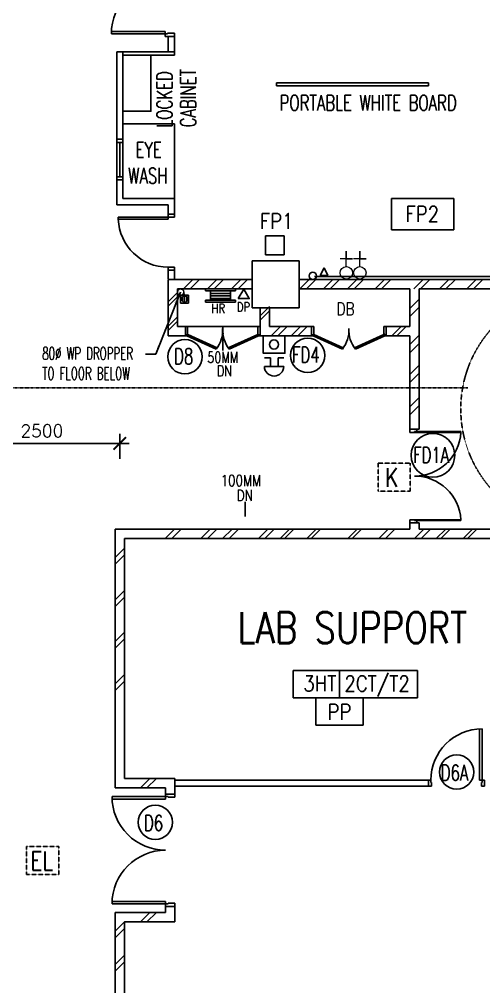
# Model space of a CAD drawing. Extents: x 2332957 to 2465864, y -1012926 to -914299.
# Drawn here: x 2416672 to 2424119, y -980000 to -964489 of the extents above; entities that cross this region are included whole.
import ezdxf
from ezdxf.enums import TextEntityAlignment as Align

# ---------------------------------------------------------------- set-up
doc = ezdxf.new("R2010")
doc.units = 0
doc.header["$LTSCALE"] = 15
doc.header["$MEASUREMENT"] = 0
doc.header["$PDMODE"] = 34
for name, pattern in [('DASHDOT', [1, 0.5, -0.25, 0, -0.25]), ('DIVIDE', [1.25, 0.5, -0.25, 0, -0.25, 0, -0.25]), ('HIDDEN', [0.375, 0.25, -0.125])]:
    doc.linetypes.add(name, pattern=pattern)
doc.layers.get('0').update_dxf_attribs({"linetype": 'CONTINUOUS'})
doc.layers.get('DEFPOINTS').update_dxf_attribs({"linetype": 'CONTINUOUS'})
for name, color, linetype in [('-EL & K', 10, 'CONTINUOUS'), ('-FF', 240, 'CONTINUOUS'), ('-HR', 4, 'CONTINUOUS'), ('AR', 7, 'CONTINUOUS'), ('COL', 3, 'CONTINUOUS'), ('DIM', 7, 'CONTINUOUS'), ('DOOR', 5, 'CONTINUOUS'), ('DR', 7, 'CONTINUOUS'), ('DR-T', 7, 'CONTINUOUS'), ('DRAIN', 7, 'CONTINUOUS'), ('Equipment List', 7, 'CONTINUOUS'), ('FIT', 5, 'CONTINUOUS'), ('FURN', 7, 'CONTINUOUS'), ('H', 1, 'CONTINUOUS'), ('hatch', 7, 'CONTINUOUS'), ('LEG-T', 7, 'CONTINUOUS'), ('LINE', 7, 'CONTINUOUS'), ('partition', 7, 'CONTINUOUS'), ('PIPE', 5, 'DIVIDE'), ('stair', 7, 'CONTINUOUS'), ('T25', 7, 'CONTINUOUS'), ('T50', 4, 'CONTINUOUS'), ('TEX', 2, 'CONTINUOUS'), ('WALL', 2, 'CONTINUOUS'), ('WP', 50, 'DIVIDE')]:
    doc.layers.add(name, color=color, linetype=linetype)
doc.layers.add('-POWER', color=31, linetype='CONTINUOUS', lineweight=9)
doc.styles.add('125', font='romans.shx', dxfattribs={"width": 0.9, "height": 225})
doc.styles.add('DIMTEXT', font='romans.shx', dxfattribs={"width": 0.8, "height": 400})
doc.styles.add('E', font='ROMANS.SHX', dxfattribs={"width": 0.9})
doc.styles.add('ROMANS', font='romans')
doc.styles.get("Standard").update_dxf_attribs({"font": 'ROMANS.SHX'})
doc.dimstyles.new('STANDARD$0', dxfattribs={"dimscale": 0, "dimtxt": 8, "dimasz": 6, "dimexe": 1, "dimexo": 1, "dimgap": 3, "dimtad": 1, "dimdec": 0, "dimlfac": -1, "dimrnd": 1, "dimzin": 0, "dimdsep": 46, "dimtxsty": 'Standard', "dimcen": 0, "dimclrd": 5, "dimclre": 250, "dimadec": 0, "dimazin": 0, "dimtfac": 1, "dimtdec": 4, "dimtofl": 0, "dimtmove": 0, "dimatfit": 3, "dimfxl": 1, "dimtolj": 1, "dimtzin": 0, "dimarcsym": 0})

# ---------------------------------------------------------------- blocks, each defined once
blk = doc.blocks.new('FG')
at = {"layer": 'LINE', "linetype": 'Continuous'}
for points in [[(0, 0), (50, 0), (50, 100), (0, 100)], [(600, 0), (650, 0), (650, 100), (600, 100)]]:
    blk.add_lwpolyline(points, close=True, dxfattribs=at)
at = {"layer": 'LINE', "color": 5, "linetype": 'Continuous'}
for points in [[(600, 100), (50, 100)], [(50, 0), (600, 0)]]:
    blk.add_lwpolyline(points, dxfattribs=at)
at = {"layer": 'LINE', "color": 1, "linetype": 'Continuous'}
blk.add_lwpolyline([(50, 50), (600, 50)], dxfattribs=at)
blk = doc.blocks.new('D900')
at = {"layer": 'DOOR', "color": 7}
for p, q in [((50, 100), (50, 899)), ((80, 899), (50, 899)), ((80, 100), (80, 899)), ((0, 100), (0, 0)), ((0, 100), (50, 100)), ((0, 0), (50, 0)), ((50, 100), (50, 0)), ((50, 100), (80, 100)), ((850, 100), (850, 0)), ((850, 100), (900, 100)), ((850, 0), (900, 0)), ((900, 100), (900, 0))]:
    blk.add_line(p, q, dxfattribs=at)
blk.add_arc((50, 100), 800, 0, 87.8509, dxfattribs=at)
blk = doc.blocks.new('_ARCHTICK')
at = {"color": 0, "linetype": 'ByBlock', "const_width": 0.15}
blk.add_lwpolyline([(-0.5, -0.5), (0.5, 0.5)], dxfattribs=at)
blk = doc.blocks.new('*D194')
at = {"color": 7, "linetype": 'Continuous', "lineweight": -2, "transparency": 16777216}
for p, q in [((2415783, -972737), (2415783, -971138)), ((2418283, -971537), (2418283, -971138)), ((2415633, -971288), (2418433, -971288))]:
    blk.add_line(p, q, dxfattribs=at)
at = {"layer": 'DEFPOINTS', "color": 0, "linetype": 'Continuous', "transparency": 16777216}
for p in [(2418283, -971288), (2418283, -971687), (2415783, -972887)]:
    blk.add_point(p, dxfattribs=at)
at = {"color": 7, "linetype": 'Continuous', "lineweight": -2, "transparency": 16777216, "xscale": 200, "yscale": 200, "zscale": 200, "rotation": 180}
blk.add_blockref('_ARCHTICK', (2415783, -971288), dxfattribs=at)
at = {"color": 7, "linetype": 'Continuous', "lineweight": -2, "transparency": 16777216, "xscale": 200, "yscale": 200, "zscale": 200}
blk.add_blockref('_ARCHTICK', (2418283, -971288), dxfattribs=at)
at = {"color": 7, "linetype": 'Continuous', "transparency": 16777216, "insert": (2417033, -971088), "char_height": 200, "attachment_point": 5, "style": 'ROMANS'}
blk.add_mtext('\\A1;2500', dxfattribs=at)
blk = doc.blocks.new('DR-1800-B')
at = {"layer": 'DR'}
for p, q in [((-50, 0), (0, 0)), ((0, 0), (0, -150)), ((-1800, 0), (-1800, -150)), ((-1750, 0), (-1800, 0)), ((-1800, -150), (-1760, -150)), ((-1760, -150), (-1760, -110)), ((-1760, -110), (-1750, -110)), ((-1760, -150), (-1760, -1010)), ((-1720, -150), (-1760, -150)), ((-1750, -110), (-1750, 0)), ((-1720, -1009), (-1720, -150)), ((-80, -1009), (-80, -150)), ((-80, -150), (-40, -150)), ((-50, -110), (-50, 0)), ((-40, -110), (-50, -110)), ((-40, -150), (-40, -110)), ((-40, -150), (-40, -1010)), ((0, -150), (-40, -150))]:
    blk.add_line(p, q, dxfattribs=at)
for centre, start, end in [((-1760, -150), 270, 0), ((-40, -150), 180.0001, 270)]:
    blk.add_arc(centre, 860, start, end, dxfattribs=at)
blk = doc.blocks.new('D1500-1')
at = {"layer": 'DR'}
for p, q in [((38, 77), (38, 821)), ((38, 821), (50, 820)), ((50, 0), (50, 820)), ((1462, 821), (1450, 820)), ((1450, 0), (1450, 820)), ((1462, 77), (1462, 821)), ((38, 115), (0, 115)), ((50, 0), (0, 0)), ((50, 77), (38, 77)), ((1450, 77), (1462, 77)), ((1462, 115), (1500, 115)), ((1450, 0), (1500, 0))]:
    blk.add_line(p, q, dxfattribs=at)
for centre, start, end in [((5, 77), 0.0238, 86.5289), ((1495, 77), 93.4711, 179.9762)]:
    blk.add_arc(centre, 745, start, end, dxfattribs=at)
blk = doc.blocks.new('d900-1b1')
at = {"layer": 'DR'}
for p, q in [((40, 100), (40, 920)), ((80, 919), (80, 100)), ((0, 0), (0, 100)), ((0, 100), (40, 100)), ((50, 0), (0, 0)), ((80, 100), (40, 100)), ((40, 100), (40, 60)), ((40, 60), (50, 60)), ((50, 60), (50, 0)), ((860, 60), (850, 60)), ((850, 60), (850, 0)), ((850, 0), (900, 0)), ((860, 100), (860, 60)), ((900, 100), (860, 100)), ((900, 0), (900, 100))]:
    blk.add_line(p, q, dxfattribs=at)
blk.add_arc((40, 100), 820, 0, 90, dxfattribs=at)
blk = doc.blocks.new('100FT')
at = {"layer": 'PIPE', "linetype": 'Continuous'}
blk.add_circle((0, 0), 50, dxfattribs=at)
at = {"layer": 'WP', "linetype": 'Continuous'}
for p, q in [((-37, 34), (37, 34)), ((-50, -3), (50, -3)), ((-34, -37), (34, -37))]:
    blk.add_line(p, q, dxfattribs=at)
blk = doc.blocks.new('A$C7CE3714C')
at = {"layer": 'FIT'}
blk.add_lwpolyline([(0, 0), (126, 0), (126, 126), (0, 126)], close=True, dxfattribs=at)
at = {"layer": 'FIT', "xscale": -1}
blk.add_blockref('100FT', (63, 66), dxfattribs=at)

msp = doc.modelspace()

# ---------------------------------------------------------------- linework, layer by layer
at = {"layer": '-EL & K', "color": 0, "linetype": 'HIDDEN', "elevation": -2.3}
msp.add_lwpolyline([(2422425.7, -971606.3), (2422939.7, -971606.7), (2422939.3, -972053.8), (2422425.4, -972053.4)], close=True, dxfattribs=at)
at = {"layer": '-EL & K', "color": 0, "linetype": 'HIDDEN'}
msp.add_lwpolyline([(2416788.7, -977754), (2417302.6, -977754), (2417302.6, -978201.1), (2416788.7, -978201.1)], close=True, dxfattribs=at)
at = {"layer": '-FF', "color": 0, "linetype": 'Continuous'}
for p, q in [((2419258.1, -968862.5), (2418858.6, -969855.4)), ((2418858.6, -969855.4), (2418697.6, -969855.4))]:
    msp.add_line(p, q, dxfattribs=at)
at = {"layer": '-FF', "color": 0}
for p, q in [((2420604.4, -969918.6), (2420700.9, -969918.6)), ((2420700.9, -970058.2), (2420700.9, -969918.6)), ((2420820.5, -970058.2), (2420820.5, -969918.6)), ((2420820.5, -969918.6), (2420913.1, -969918.6)), ((2420601.6, -970058.2), (2420913.4, -970058.2))]:
    msp.add_line(p, q, dxfattribs=at)
msp.add_lwpolyline([(2420932.4, -969562.5), (2420932.4, -969843.6), (2420582.5, -969843.6), (2420582.5, -969562.5)], close=True, dxfattribs=at)
msp.add_circle((2420755.4, -969703.7), 73.3, dxfattribs=at)
msp.add_arc((2420757.5, -970053.2), 156, 181.85513, 358.14487, dxfattribs=at)
at = {"layer": '-HR', "color": 0, "linetype": 'Continuous'}
for p, q in [((2419057.9, -964762.5), (2419057.9, -965012.5)), ((2419157.9, -964762.5), (2419157.9, -965062.5)), ((2418232.9, -965012.5), (2419157.9, -965012.5)), ((2418332.9, -965062.5), (2419157.9, -965062.5)), ((2419157.9, -967362.5), (2418332.9, -967362.5)), ((2420857.9, -968362.5), (2421157.9, -968362.5))]:
    msp.add_line(p, q, dxfattribs=at)
at = {"layer": '-POWER', "color": 0, "linetype": 'Continuous'}
for p, q in [((2422016, -968328.9), (2421816, -968329.1)), ((2421916.1, -968454), (2421915.9, -968204)), ((2421915.9, -968204), (2421916, -968329)), ((2421916, -968329), (2422016, -968328.9)), ((2422231.7, -968328.7), (2422031.7, -968328.9)), ((2422131.8, -968453.8), (2422131.5, -968203.8)), ((2422131.5, -968203.8), (2422131.7, -968328.8)), ((2422131.7, -968328.8), (2422231.7, -968328.7))]:
    msp.add_line(p, q, dxfattribs=at)
for centre in [(2421916.2, -968554), (2422131.9, -968553.8)]:
    msp.add_circle(centre, 100, dxfattribs=at)
at = {"color": 0, "linetype": 'Continuous'}
for p, q in [((2419157.9, -967362.5), (2418332.9, -967362.5)), ((2419157.9, -967362.5), (2418332.9, -967362.5)), ((2419157.9, -967662.5), (2419157.9, -967362.5)), ((2419057.9, -967462.5), (2418232.9, -967462.5)), ((2419057.9, -967662.5), (2419057.9, -967462.5))]:
    msp.add_line(p, q, dxfattribs=at)
at = {"layer": 'AR', "color": 0, "linetype": 'DASHDOT'}
msp.add_line((2423862.4, -970400.2), (2415972.4, -970400.2), dxfattribs=at)
at = {"layer": 'COL', "color": 0}
msp.add_lwpolyline([(2420407.9, -968362.5), (2421157.9, -968362.5), (2421157.9, -969112.5), (2420407.9, -969112.5)], close=True, dxfattribs=at)
at = {"layer": 'DIM', "color": 0}
for p, q in [((2419657.7, -968844.5), (2419657.7, -968812.5)), ((2419737.7, -968992.8), (2419737.7, -968844.5)), ((2420057.7, -968992.8), (2420057.7, -968844.5)), ((2420137.7, -968844.5), (2420137.7, -968812.5)), ((2419657.7, -969024.8), (2419657.7, -968992.8)), ((2420137.7, -969024.8), (2420137.7, -968992.8))]:
    msp.add_line(p, q, dxfattribs=at)
at = {"layer": 'DOOR', "color": 0}
for p, q in [((2419370.9, -969537.5), (2419370.9, -969412.5)), ((2420494.9, -969537.5), (2420494.9, -969412.5)), ((2420532.9, -969412.5), (2420494.9, -969412.5)), ((2421394.8, -969412.5), (2421359, -969412.5)), ((2421394.8, -969537.5), (2421394.8, -969412.5)), ((2422518.8, -969537.5), (2422518.8, -969412.5)), ((2422556.8, -969412.5), (2422518.8, -969412.5)), ((2419332.9, -969562.5), (2419357.9, -969562.5)), ((2419357.9, -969562.5), (2419357.9, -969537.5)), ((2419357.9, -969537.5), (2419370.9, -969537.5)), ((2419371.8, -969541.7), (2419357.9, -969562.5)), ((2419357.9, -969562.5), (2419828.9, -969775.8)), ((2419371.8, -969541.7), (2419843.8, -969755.7)), ((2420494.1, -969541.7), (2420022.1, -969755.7)), ((2420507.9, -969562.5), (2420037, -969775.8)), ((2420494.1, -969541.7), (2420507.9, -969562.5)), ((2420507.9, -969537.5), (2420494.9, -969537.5)), ((2420507.9, -969562.5), (2420507.9, -969537.5)), ((2420532.9, -969562.5), (2420507.9, -969562.5)), ((2421356.8, -969562.5), (2421381.8, -969562.5)), ((2421381.8, -969562.5), (2421381.8, -969537.5)), ((2421381.8, -969537.5), (2421394.8, -969537.5)), ((2421395.7, -969541.7), (2421381.8, -969562.5)), ((2421381.8, -969562.5), (2421852.8, -969775.8)), ((2421395.7, -969541.7), (2421867.7, -969755.7)), ((2422518, -969541.7), (2422045.9, -969755.7)), ((2422531.8, -969562.5), (2422060.8, -969775.8)), ((2422518, -969541.7), (2422531.8, -969562.5)), ((2422531.8, -969537.5), (2422518.8, -969537.5)), ((2422531.8, -969562.5), (2422531.8, -969537.5)), ((2422556.8, -969562.5), (2422531.8, -969562.5))]:
    msp.add_line(p, q, dxfattribs=at)
for centre, start, end in [((2419435.5, -969468.8), 322.03455, 2.4491), ((2420430.3, -969468.8), 177.5509, 217.96545), ((2421459.4, -969468.8), 322.03455, 2.4491), ((2422454.2, -969468.8), 177.5509, 217.96545)]:
    msp.add_arc(centre, 499, start, end, dxfattribs=at)
at = {"layer": 'DR', "color": 0}
for p, q in [((2418232.9, -966405.5), (2418232.9, -965230.5)), ((2418332.9, -966405.5), (2418332.9, -965230.5)), ((2419934, -969412.5), (2419934, -969796.9))]:
    msp.add_line(p, q, dxfattribs=at)
at = {"layer": 'DR', "color": 0, "linetype": 'Continuous'}
msp.add_line((2420292.5, -972462.5), (2420292.5, -972225.5), dxfattribs=at)
at = {"layer": 'DR-T', "color": 0, "linetype": 'Continuous'}
for centre, radius in [((2419327, -969900.1), 275), ((2421296.2, -969878.7), 275), ((2423304.7, -971479.8), 350), ((2423685.8, -976558.3), 275), ((2418851.8, -977364.4), 275)]:
    msp.add_circle(centre, radius, dxfattribs=at)
at = {"layer": 'DRAIN', "color": 0, "linetype": 'Continuous'}
for q in [(2418332.9, -966162.5), (2419157.9, -967362.5)]:
    msp.add_line((2419157.9, -966162.5), q, dxfattribs=at)
at = {"layer": 'DRAIN', "color": 7, "linetype": 'Continuous'}
for p, q in [((2421559, -968473), (2421498, -968595)), ((2421620, -968595), (2421559, -968473)), ((2430282.9, -968612.5), (2421404, -968612.5)), ((2421498, -968595), (2421620, -968595))]:
    msp.add_line(p, q, dxfattribs=at)
msp.add_circle((2421379, -968603.1), 59.4, dxfattribs=at)
at = {"layer": 'Equipment List', "color": 0, "linetype": 'Continuous'}
for p, q in [((2422637.9, -967862.5), (2422637.9, -967362.5)), ((2422637.9, -967362.5), (2423637.9, -967362.5)), ((2423637.9, -967362.5), (2423637.9, -967862.5)), ((2423637.9, -967862.5), (2422637.9, -967862.5)), ((2420921, -967963), (2420621, -967963)), ((2420621, -967963), (2420621, -968263)), ((2420921, -968263), (2420921, -967963)), ((2420921, -968263), (2420621, -968263))]:
    msp.add_line(p, q, dxfattribs=at)
at = {"layer": 'FURN', "color": 0, "linetype": 'Continuous'}
for p, q in [((2420797, -965506), (2423235, -965506)), ((2420797, -965506), (2420797, -965556)), ((2423235, -965506), (2423235, -965556)), ((2423235, -965556), (2420797, -965556))]:
    msp.add_line(p, q, dxfattribs=at)
msp.add_lwpolyline([(2418332.9, -965062.5), (2418782.9, -965062.5), (2418782.9, -965962.5), (2418332.9, -965962.5)], close=True, dxfattribs=at)
at = {"layer": 'H', "color": 0}
for p, q in [((2419207.9, -968867.6), (2419057.9, -969017.6)), ((2419207.9, -968938.3), (2419057.9, -969088.3)), ((2420682.9, -969091.9), (2420532.9, -969241.9)), ((2419207.9, -969257.8), (2419057.9, -969407.8)), ((2420682.9, -969162.6), (2420532.9, -969312.6)), ((2419207.9, -969328.5), (2419057.9, -969478.5)), ((2421004.3, -972662.5), (2420854.3, -972812.5)), ((2421075, -972662.5), (2420925, -972812.5)), ((2421433.3, -972662.5), (2421283.3, -972812.5)), ((2421504, -972662.5), (2421354, -972812.5)), ((2422090.3, -972662.5), (2421940.3, -972812.5)), ((2422161, -972662.5), (2422011, -972812.5)), ((2422693.6, -972662.5), (2422543.6, -972812.5)), ((2423509.4, -972662.5), (2423359.4, -972812.5)), ((2423580.1, -972662.5), (2423430.1, -972812.5)), ((2423938.4, -972662.5), (2423788.4, -972812.5)), ((2424009.1, -972662.5), (2423859.1, -972812.5))]:
    msp.add_line(p, q, dxfattribs=at)
at = {"layer": 'hatch', "color": 0}
for p, q in [((2419306.2, -968812.5), (2419456.2, -968662.5)), ((2419412.3, -968812.5), (2419562.3, -968662.5)), ((2419688, -968812.5), (2419838, -968662.5)), ((2419794.1, -968812.5), (2419944.1, -968662.5)), ((2420073.3, -968812.5), (2420223.3, -968662.5)), ((2420179.4, -968812.5), (2420329.4, -968662.5)), ((2421169.5, -968812.5), (2421319.5, -968662.5)), ((2421275.6, -968812.5), (2421425.6, -968662.5)), ((2421551.4, -968812.5), (2421701.4, -968662.5)), ((2421657.5, -968812.5), (2421807.5, -968662.5)), ((2421936.6, -968812.5), (2422086.6, -968662.5)), ((2422042.7, -968812.5), (2422192.7, -968662.5)), ((2422376.4, -968812.5), (2422526.4, -968662.5)), ((2422482.5, -968812.5), (2422632.5, -968662.5)), ((2422998.1, -968812.5), (2423148.1, -968662.5)), ((2423104.1, -968812.5), (2423254.1, -968662.5)), ((2423408.3, -968812.5), (2423558.3, -968662.5)), ((2423514.4, -968812.5), (2423664.4, -968662.5)), ((2423848.1, -968812.5), (2423998.1, -968662.5)), ((2423954.2, -968812.5), (2424104.2, -968662.5)), ((2423082.9, -968974.3), (2422932.9, -969124.3)), ((2423082.9, -969106.7), (2422932.9, -969256.7)), ((2420532.9, -969412.5), (2419335.1, -969412.5)), ((2420710.9, -969562.5), (2420860.9, -969412.5)), ((2420817, -969562.5), (2420967, -969412.5)), ((2421030.4, -969562.5), (2421180.4, -969412.5)), ((2421136.5, -969562.5), (2421286.5, -969412.5)), ((2422646.8, -969562.5), (2422796.8, -969412.5)), ((2422727.9, -969562.5), (2422877.9, -969412.5)), ((2423082.9, -969555.7), (2422932.9, -969705.7)), ((2423082.9, -969688.1), (2422932.9, -969838.1)), ((2423082.9, -970032), (2422932.9, -970182)), ((2423082.9, -970164.4), (2422932.9, -970314.4)), ((2423082.9, -970550.4), (2422932.9, -970700.4)), ((2423082.9, -970682.8), (2422932.9, -970832.8)), ((2419010.7, -972812.5), (2419160.7, -972662.5)), ((2419116.7, -972812.5), (2419266.7, -972662.5)), ((2419583.1, -972812.5), (2419733.1, -972662.5)), ((2419689.2, -972812.5), (2419839.2, -972662.5)), ((2419932.5, -972812.5), (2420082.5, -972662.5)), ((2420038.5, -972812.5), (2420188.5, -972662.5)), ((2420504.9, -972812.5), (2420654.9, -972662.5)), ((2420611, -972812.5), (2420761, -972662.5)), ((2422437.6, -972812.5), (2422587.6, -972662.5)), ((2422543.6, -972812.5), (2422693.6, -972662.5)), ((2423010, -972812.5), (2423160, -972662.5)), ((2423116.1, -972812.5), (2423266.1, -972662.5)), ((2418207.9, -973118.1), (2418357.9, -972968.1)), ((2418207.9, -973224.2), (2418357.9, -973074.2)), ((2418207.9, -973795.9), (2418357.9, -973645.9)), ((2418207.9, -973902), (2418357.9, -973752)), ((2418207.9, -974465.5), (2418357.9, -974315.5)), ((2418207.9, -974571.5), (2418357.9, -974421.5)), ((2418207.9, -975145.3), (2418357.9, -974995.3)), ((2418207.9, -975251.4), (2418357.9, -975101.4)), ((2418612.9, -976812.5), (2418762.9, -976662.5)), ((2418719, -976812.5), (2418869, -976662.5)), ((2418612.9, -978962.5), (2418762.9, -978812.5)), ((2418719, -978962.5), (2418869, -978812.5)), ((2418207.9, -979112.5), (2418357.9, -978962.5)), ((2418207.9, -979218.6), (2418357.9, -979068.6)), ((2418207.9, -979646.2), (2418357.9, -979496.2)), ((2418207.9, -979752.3), (2418357.9, -979602.3))]:
    msp.add_line(p, q, dxfattribs=at)
msp.add_solid([(2419913.2, -969537.5), (2419954.9, -969537.5), (2419934, -969412.5)], dxfattribs=at)
at = {"layer": 'LEG-T', "color": 0}
for p, q in [((2421062.8, -974929.4), (2423056.4, -974929.4)), ((2421062.8, -975367.4), (2421062.8, -974929.4)), ((2421806.4, -974929.4), (2421806.4, -975367.4)), ((2423056.4, -974929.4), (2423056.4, -975367.4)), ((2423056.4, -975367.4), (2421062.8, -975367.4)), ((2421426.4, -975805.4), (2421426.4, -975367.4)), ((2422186.4, -975367.4), (2422186.4, -975805.4)), ((2422186.4, -975805.4), (2421426.4, -975805.4))]:
    msp.add_line(p, q, dxfattribs=at)
at = {"layer": 'partition', "color": 0, "linetype": 'Continuous'}
for p, q in [((2419057.9, -968512.5), (2419057.9, -968650)), ((2419157.9, -968512.5), (2419157.9, -968662.5)), ((2419167.9, -976687.5), (2423232.9, -976687.5)), ((2419167.9, -976787.5), (2423232.9, -976787.5))]:
    msp.add_line(p, q, dxfattribs=at)
at = {"layer": 'stair', "color": 0}
for p, q in [((2418232.9, -966462.5), (2418232.9, -965012.5)), ((2418332.9, -966462.5), (2418332.9, -965012.5)), ((2418232.9, -967462.5), (2418232.9, -967012.5)), ((2418332.9, -967362.5), (2418332.9, -967012.5))]:
    msp.add_line(p, q, dxfattribs=at)
at = {"layer": 'stair', "color": 0, "linetype": 'HIDDEN'}
msp.add_arc((2425676.6, -970737.5), 1925, 90, 270, dxfattribs=at)
at = {"layer": 'WALL', "color": 0}
for p, q in [((2420407.9, -968662.5), (2419057.9, -968662.5)), ((2419057.9, -969562.5), (2419057.9, -968662.5)), ((2425312.9, -968662.5), (2421157.9, -968662.5)), ((2421607.9, -968662.5), (2425312.9, -968662.5)), ((2419207.9, -968812.5), (2419207.9, -969412.5)), ((2420407.9, -968812.5), (2419207.9, -968812.5)), ((2419628.3, -968812.5), (2420137.7, -968812.5)), ((2419657.7, -968844.5), (2420137.7, -968844.5)), ((2419737.7, -968884.5), (2420057.7, -968884.5)), ((2419737.7, -968924.5), (2420057.7, -968924.5)), ((2422932.9, -968812.5), (2421157.9, -968812.5)), ((2421407.9, -968812.5), (2422732.9, -968812.5)), ((2422932.9, -968812.5), (2422932.9, -969412.5)), ((2425312.9, -968812.5), (2423082.9, -968812.5)), ((2423082.9, -968812.5), (2423082.9, -971062.5)), ((2419207.9, -968987.5), (2419207.9, -969412.5)), ((2419657.7, -968992.8), (2420137.7, -968992.8)), ((2419657.7, -969024.8), (2420137.7, -969024.8)), ((2419737.7, -968964.5), (2420057.7, -968964.5)), ((2420532.9, -969562.5), (2420532.9, -969112.5)), ((2420682.9, -969412.5), (2420682.9, -969112.5)), ((2419335.1, -969412.5), (2419207.9, -969412.5)), ((2419335.1, -969562.5), (2419335.1, -969412.5)), ((2420682.9, -969412.5), (2421359, -969412.5)), ((2421359, -969562.5), (2421359, -969412.5)), ((2422932.9, -969412.5), (2422556.8, -969412.5)), ((2422556.8, -969562.5), (2422556.8, -969412.5)), ((2419335.1, -969562.5), (2419057.9, -969562.5)), ((2421359, -969562.5), (2420532.9, -969562.5)), ((2422556.8, -969562.5), (2422932.9, -969562.5)), ((2422792.9, -969562.5), (2422932.9, -969562.5)), ((2422932.9, -969562.5), (2422932.9, -971062.5)), ((2423082.9, -971062.5), (2422932.9, -971062.5)), ((2422932.9, -972662.5), (2418207.9, -972662.5)), ((2418207.9, -972662.5), (2418207.9, -976562.5)), ((2422932.9, -972562.5), (2422932.9, -972662.5)), ((2423082.9, -972562.5), (2422932.9, -972562.5)), ((2422932.9, -972562.5), (2422932.9, -972662.5)), ((2423082.9, -972662.5), (2423082.9, -972562.5)), ((2423082.9, -972562.5), (2423082.9, -972662.5)), ((2423082.9, -972662.5), (2425312.9, -972662.5)), ((2422932.9, -972812.5), (2418357.9, -972812.5, 0)), ((2418357.9, -972812.5, 0), (2418357.9, -976562.5)), ((2422932.9, -972812.5), (2425312.9, -972812.5)), ((2418207.9, -976562.5), (2418207.9, -976812.5)), ((2418357.9, -976562.5), (2418357.9, -976662.5)), ((2419167.9, -976662.5), (2418357.9, -976662.5)), ((2419167.9, -976662.5), (2419167.9, -976912.5)), ((2419017.9, -976812.5), (2418207.9, -976812.5)), ((2419017.9, -976812.5), (2419017.9, -976912.5)), ((2419017.9, -978812.5), (2419017.9, -978712.5)), ((2419167.9, -978962.5), (2419167.9, -978712.5)), ((2419017.9, -978812.5), (2418207.9, -978812.5)), ((2418207.9, -978812.5), (2418207.9, -986887.5)), ((2419167.9, -978962.5), (2418357.9, -978962.5)), ((2418357.9, -978962.5), (2418357.9, -986737.5))]:
    msp.add_line(p, q, dxfattribs=at)
msp.add_lwpolyline([(2420182.9, -968968), (2420359.3, -968968), (2420271.1, -968815.3)], close=True, dxfattribs=at)
at = {"layer": 'WP', "color": 0, "linetype": 'DASHDOT'}
for p, q in [((2419258.1, -968862.5), (2418858.6, -969855.4)), ((2418858.6, -969855.4), (2418697.6, -969855.4))]:
    msp.add_line(p, q, dxfattribs=at)
at = {"layer": 'WP', "color": 0}
msp.add_line((2419321.6, -968912.5), (2419308.1, -968862.5), dxfattribs=at)
msp.add_circle((2419258.1, -968862.5), 50, dxfattribs=at)
at = {"layer": 'WP', "color": 0, "linetype": 'Continuous'}
msp.add_solid([(2419151.1, -969034.7), (2419212.7, -969060.1), (2419258.1, -968862.5)], dxfattribs=at)

# ---------------------------------------------------------------- block references
at = {"color": 0, "rotation": 270}
msp.add_blockref('D1500-1', (2422932.9, -971062.5), dxfattribs=at)
at = {"layer": 'DR', "color": 0, "xscale": -1}
msp.add_blockref('d900-1b1', (2424132.9, -976787.4), dxfattribs=at)
at = {"layer": 'LINE', "color": 0, "linetype": 'Continuous', "xscale": -1, "rotation": 270}
msp.add_blockref('FG', (2418232.9, -967062.5), dxfattribs=at)
at = {"layer": 'stair', "color": 0, "xscale": -1, "rotation": 90.00000002668041}
msp.add_blockref('D900', (2419157.9, -967612.5), dxfattribs=at)
at = {"layer": 'T25', "color": 0, "rotation": 270}
msp.add_blockref('A$C7CE3714C', (2419258.6, -968912.5), dxfattribs=at)
msp.add_blockref('A$C7CE3714C', (2419258.6, -968912.5), dxfattribs=at)
at = {"layer": 'WALL', "color": 0, "rotation": 270}
for p in [(2419157.9, -964762.5), (2419167.9, -978712.5)]:
    msp.add_blockref('DR-1800-B', p, dxfattribs=at)

# ---------------------------------------------------------------- texts
at = {"layer": '-EL & K', "color": 0, "linetype": 'HIDDEN', "style": 'E', "width": 0.8}
msp.add_text('K', height=300, rotation=359.95133, dxfattribs=at).set_placement((2422536.9, -971983.5, -2.3))
msp.add_text('EL', height=300, dxfattribs=at).set_placement((2416845.5, -978131.1))
at = {"layer": 'DIM', "color": 0, "style": 'ROMANS', "width": 0.8}
for s, p in [('HR', (2419751.4, -969198.3)), ('DP', (2420158.6, -969175.3))]:
    msp.add_text(s, height=150, dxfattribs=at).set_placement(p)
at = {"layer": 'DR-T', "color": 0, "style": 'ROMANS', "width": 0.7}
for s, p in [('D8', (2419154.2, -970017.9)), ('FD4', (2421046.3, -969992.2)), ('FD1A', (2422988.3, -971599.9)), ('D6A', (2423431.1, -976694.9)), ('D6', (2418670.5, -977501))]:
    msp.add_text(s, height=250, dxfattribs=at).set_placement(p)
at = {"layer": 'DRAIN', "color": 0, "style": 'ROMANS', "width": 0.7}
for s, p in [('EYE', (2418536.7, -966707)), ('WASH', (2418420, -967122))]:
    msp.add_text(s, height=250, dxfattribs=at).set_placement(p)
at = {"layer": 'Equipment List', "color": 0, "style": 'ROMANS', "width": 0.85}
for s, p in [('FP2', (2423133.9, -967611, 1555)), ('FP1', (2420799.1, -967725, 1555))]:
    msp.add_text(s, height=250, dxfattribs=at).set_placement(p, align=Align.MIDDLE)
at = {"layer": 'FURN', "color": 0, "style": 'ROMANS', "width": 0.7}
for s, p in [('LOCKED ', (2419125, -966227.7)), ('CABINET', (2419504, -966221))]:
    msp.add_text(s, height=250, rotation=90, dxfattribs=at).set_placement(p)
msp.add_text('PORTABLE WHITE BOARD', height=250, dxfattribs=at).set_placement((2420844.7, -965953))
at = {"layer": 'LEG-T', "color": 0, "style": 'ROMANS', "width": 0.85}
for s, p in [('2CT/T2', (2422409.8, -975157.4, 1555)), ('3HT', (2421491.6, -975138.4, 1555)), ('PP', (2421805.9, -975594.3, 1555))]:
    msp.add_text(s, height=250, dxfattribs=at).set_placement(p, align=Align.MIDDLE)
at = {"layer": 'stair', "color": 0, "linetype": 'Continuous', "style": 'ROMANS', "width": 0.8}
for s, p in [('100MM ', (2419899.1, -971972.3)), ('DN', (2420157.1, -972210.3))]:
    msp.add_text(s, height=175, dxfattribs=at).set_placement(p)
at = {"layer": 'T25', "color": 0, "style": 'ROMANS', "width": 0.8}
msp.add_text('DB', height=200, dxfattribs=at).set_placement((2421760.3, -969230.6))
at = {"layer": 'T50', "color": 0, "style": 'DIMTEXT', "width": 0.8}
msp.add_text('LAB SUPPORT', height=500, dxfattribs=at).set_placement((2420170.3, -974493.5))
at = {"layer": 'TEX', "color": 0, "ltscale": 0.5, "style": 'ROMANS', "width": 0.75}
for s, p in [('50MM ', (2419686, -969995.9)), ('DN', (2419839.5, -970212.4))]:
    msp.add_text(s, height=175, dxfattribs=at).set_placement(p)
at = {"layer": 'WP', "color": 0, "linetype": 'DASHDOT', "style": '125', "width": 0.6}
for s, p in [('80%%C WP DROPPER', (2417039.6, -969945.5)), ('TO FLOOR BELOW', (2417039.6, -970267.5))]:
    msp.add_text(s, height=200, dxfattribs=at).set_placement(p)

# ---------------------------------------------------------------- dimensions: what is measured, and where the dimension line sits
at = {"color": 0, "linetype": 'Continuous'}
dim = msp.add_linear_dim(base=(2418282.9, -971288.4), p1=(2415782.9, -972887.5), p2=(2418282.9, -971687.5), dimstyle='STANDARD$0', override={"dimscale": 100, "dimtxt": 2, "dimasz": 2, "dimexe": 1.5, "dimexo": 1.5, "dimgap": 1, "dimtxsty": 'ROMANS', "dimblk": 'ARCHTICK', "dimdle": 1.5, "dimclrd": 7, "dimclre": 7, "dimclrt": 7, "dimtdec": 0, "dimtmove": 2}, dxfattribs=at)
dim.commit()
dim.dimension.update_dxf_attribs({"geometry": '*D194', "text_midpoint": (2417032.9, -971088.4)})

doc.saveas('drawing.dxf')
